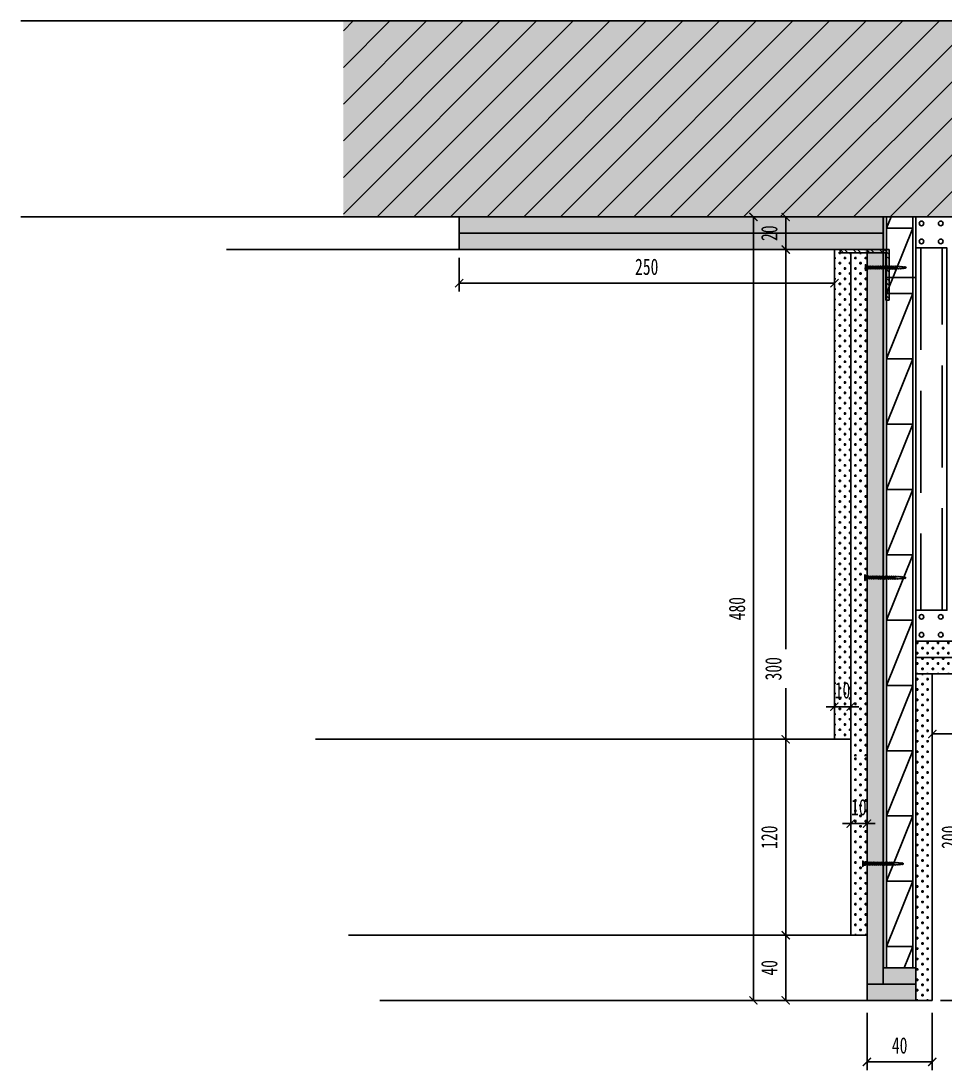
# Model space of a CAD drawing. Header units: millimetres. Extents: x 161920 to 181521, y -136232 to -127655.
# Drawn here: x 179470 to 180036, y -128297 to -127655 of the extents above; entities that cross this region are included whole.
import ezdxf
from ezdxf.xclip import XClip

# ---------------------------------------------------------------- set-up
doc = ezdxf.new("R2010")
doc.units = ezdxf.units.MM
doc.header["$LTSCALE"] = 10
doc.header["$PDMODE"] = 3
doc.linetypes.add('DASH', pattern=[0.35, 0.25, -0.1])
for name, color, linetype in [('0-bh(填充)', 251, 'Continuous'), ('4-Fine(立面细线)', 251, 'Continuous'), ('4-Norm(立面正常)', 134, 'Continuous'), ('4-Wide(立面宽线)', 4, 'Continuous'), ('A-土建墙（含管井、立管）', 6, 'Continuous'), ('D-节点填充', 250, 'Continuous'), ('D-造型细线', 146, 'Continuous'), ('E-Elevation(立面图层)', 134, 'Continuous'), ('E-立面造型线', 3, 'Continuous'), ('E-顶面轮廓线', 4, 'Continuous'), ('RC-天花分隔线', 137, 'Continuous')]:
    doc.layers.add(name, color=color, linetype=linetype)
doc.styles.add('DIM', font='SimSun.ttf', dxfattribs={"width": 0.7})
doc.dimstyles.new('5', dxfattribs={"dimscale": 5, "dimtxt": 2, "dimasz": 1, "dimexe": 1, "dimexo": 1, "dimgap": 1, "dimtad": 1, "dimdec": 0, "dimzin": 0, "dimdsep": 46, "dimtxsty": 'DIM', "dimblk": 'ARCHTICK', "dimcen": 0, "dimclrd": 5, "dimclre": 5, "dimclrt": 35, "dimadec": 0, "dimazin": 0, "dimtfac": 0.5, "dimtdec": 0, "dimtix": 1, "dimtmove": 2, "dimatfit": 2, "dimldrblk": 'A', "dimfxl": 0, "dimtolj": 1, "dimtzin": 0, "dimlwd": -1, "dimlwe": -1, "dimarcsym": 0})

# ---------------------------------------------------------------- blocks, each defined once
blk = doc.blocks.new('A$C4D9918CF')
at = {"layer": 'E-Elevation(立面图层)', "color": 8}
for p, q in [((18, 1864.61), (2, 1904.61, 0)), ((18, 1864.61), (2, 1864.61, 0)), ((18, 1824.61), (2, 1864.61, 0)), ((18, 1824.61), (2, 1824.61, 0)), ((18, 1784.61), (2, 1824.61, 0)), ((18, 1784.61), (2, 1784.61, 0)), ((18, 1744.61), (2, 1784.61, 0)), ((18, 1744.61), (2, 1744.61, 0)), ((18, 1704.61), (2, 1744.61, 0)), ((18, 1704.61), (2, 1704.61, 0)), ((18, 1664.61), (2, 1704.61, 0)), ((18, 1664.61), (2, 1664.61, 0)), ((18, 1624.61), (2, 1664.61, 0)), ((18, 1624.61), (2, 1624.61, 0)), ((18, 1584.61), (2, 1624.61, 0)), ((18, 1584.61), (2, 1584.61, 0)), ((18, 1544.61), (2, 1584.61, 0)), ((18, 1544.61), (2, 1544.61, 0)), ((18, 1504.61), (2, 1544.61, 0)), ((18, 1504.61), (2, 1504.61, 0)), ((18, 1464.61), (2, 1504.61, 0)), ((18, 1464.61), (2, 1464.61, 0)), ((18, 1424.61), (2, 1464.61, 0)), ((18, 1424.61), (2, 1424.61, 0)), ((18, 1384.61), (2, 1424.61, 0)), ((18, 1384.61), (2, 1384.61, 0)), ((18, 1344.61), (2, 1384.61, 0)), ((18, 1344.61), (2, 1344.61, 0)), ((18, 1304.61), (2, 1344.61, 0)), ((18, 1304.61), (2, 1304.61, 0)), ((18, 1264.61), (2, 1304.61, 0)), ((18, 1264.61), (2, 1264.61, 0)), ((18, 1224.61), (2, 1264.61, 0)), ((18, 1224.61), (2, 1224.61, 0)), ((18, 1184.61), (2, 1224.61, 0)), ((18, 1184.61), (2, 1184.61, 0)), ((18, 1144.61), (2, 1184.61, 0)), ((18, 1144.61), (2, 1144.61, 0)), ((18, 1104.61), (2, 1144.61, 0)), ((18, 1104.61), (2, 1104.61, 0)), ((18, 1064.61), (2, 1104.61, 0)), ((18, 1064.61), (2, 1064.61, 0)), ((18, 1024.61), (2, 1064.61, 0)), ((18, 1024.61), (2, 1024.61, 0)), ((18, 984.61), (2, 1024.61, 0)), ((18, 984.61), (2, 984.61, 0)), ((18, 944.61), (2, 984.61, 0)), ((18, 944.61), (2, 944.61, 0)), ((18, 904.61), (2, 944.61, 0)), ((18, 904.61), (2, 904.61, 0)), ((18, 864.61), (2, 904.61, 0)), ((18, 864.61), (2, 864.61, 0)), ((18, 824.61), (2, 864.61, 0)), ((18, 824.61), (2, 824.61, 0)), ((18, 784.61), (2, 824.61, 0)), ((18, 784.61), (2, 784.61, 0)), ((18, 744.61), (2, 784.61, 0)), ((18, 744.61), (2, 744.61, 0)), ((18, 704.61), (2, 744.61, 0)), ((18, 704.61), (2, 704.61, 0)), ((18, 664.61), (2, 704.61, 0)), ((18, 664.61), (2, 664.61, 0)), ((18, 624.61), (2, 664.61, 0)), ((18, 624.61), (2, 624.61, 0)), ((18, 584.61), (2, 624.61, 0)), ((18, 584.61), (2, 584.61, 0)), ((18, 544.61), (2, 584.61, 0)), ((18, 544.61), (2, 544.61, 0)), ((18, 504.61), (2, 544.61, 0)), ((18, 504.61), (2, 504.61, 0)), ((18, 464.61), (2, 504.61, 0)), ((18, 464.61), (2, 464.61, 0)), ((18, 424.61), (2, 464.61, 0)), ((18, 424.61), (2, 424.61, 0)), ((18, 384.61), (2, 424.61, 0)), ((18, 384.61), (2, 384.61, 0)), ((18, 344.61), (2, 384.61, 0)), ((18, 344.61), (2, 344.61, 0)), ((18, 304.61), (2, 344.61, 0)), ((18, 304.61), (2, 304.61, 0)), ((18, 264.61), (2, 304.61, 0)), ((18, 264.61), (2, 264.61, 0)), ((18, 224.61), (2, 264.61, 0)), ((18, 224.61), (2, 224.61, 0)), ((18, 184.61), (2, 224.61, 0)), ((18, 184.61), (2, 184.61, 0)), ((18, 144.61), (2, 184.61, 0)), ((18, 144.61), (2, 144.61, 0)), ((18, 104.61), (2, 144.61, 0)), ((18, 104.61), (2, 104.61, 0)), ((18, 64.61), (2, 104.61, 0)), ((18, 64.61), (2, 64.61, 0)), ((18, 24.61), (2, 64.61, 0)), ((18, 24.61), (2, 24.61, 0))]:
    blk.add_line(p, q, dxfattribs=at)
for points in [[(2, 0), (2, 1904.61)], [(18, 0), (18, 1904.61)]]:
    blk.add_lwpolyline(points, dxfattribs=at)
at = {"layer": 'RC-天花分隔线'}
blk.add_line((20, 1884.61), (20, 1904.61, 0), dxfattribs=at)
for points in [[(0, 0), (0, 1904.61)], [(20, 1394.61), (20, 1884.61)], [(20, 0), (20, 1884.61)]]:
    blk.add_lwpolyline(points, dxfattribs=at)
blk = doc.blocks.new('dfgd')
at = {"layer": '0-bh(填充)', "color": 250}
for p, q in [((-12335.19, 1683.45), (-12333.44, 1684.04)), ((-12335.14, 1684.6), (-12333.51, 1685.19)), ((-12335.06, 1685.73), (-12333.6, 1686.27)), ((-12334.96, 1686.83), (-12333.71, 1687.29)), ((-12334.88, 1687.89), (-12333.79, 1688.3)), ((-12334.83, 1688.95), (-12333.87, 1689.3)), ((-12334.83, 1684.13), (-12333.78, 1684.52)), ((-12334.82, 1685.27), (-12333.8, 1685.65)), ((-12334.78, 1686.38), (-12333.83, 1686.73)), ((-12334.74, 1687.43), (-12333.93, 1687.73)), ((-12334.66, 1688.49), (-12333.99, 1688.74)), ((-12335.24, 1679.92), (-12333.49, 1680.52)), ((-12335.24, 1678.75), (-12333.49, 1679.35)), ((-12335.22, 1682.27), (-12333.47, 1682.87)), ((-12335.22, 1681.1), (-12333.47, 1681.7)), ((-12335.2, 1677.46), (-12333.71, 1677.98)), ((-12335.04, 1676.93), (-12334, 1677.3)), ((-12334.95, 1680.61), (-12333.76, 1681.01)), ((-12334.95, 1679.43), (-12333.78, 1679.85)), ((-12334.95, 1678.26), (-12333.78, 1678.68)), ((-12334.93, 1682.96), (-12333.74, 1683.36)), ((-12334.93, 1681.77), (-12333.76, 1682.19)), ((-12335.05, 1675.76), (-12333.73, 1676.21)), ((-12335.05, 1674.6), (-12333.73, 1675.05)), ((-12335.05, 1673.42), (-12333.74, 1673.88)), ((-12335.05, 1672.26), (-12333.74, 1672.71)), ((-12334.9, 1676.4), (-12333.72, 1676.81)), ((-12334.9, 1675.22), (-12333.74, 1675.64)), ((-12334.9, 1674.05), (-12333.74, 1674.47)), ((-12334.9, 1672.89), (-12333.74, 1673.3)), ((-12334.32, 1671.94), (-12333.74, 1672.16))]:
    blk.add_line(p, q, dxfattribs=at)
at = {"layer": '4-Fine(立面细线)', "color": 251}
for p, q in [((-12335.19, 1671.65), (-12333.44, 1671.65)), ((-12333.44, 1671.65), (-12335.19, 1671.65)), ((-12333.44, 1671.65), (-12332.57, 1670.68))]:
    blk.add_line(p, q, dxfattribs=at)
for points in [[(-12335.18, 1684.58), (-12335.18, 1684.58), (-12334.89, 1685.26), (-12335.18, 1685.74), (-12334.89, 1686.42), (-12335.18, 1686.92), (-12334.89, 1687.59), (-12335.18, 1688.08), (-12334.89, 1688.77), (-12335.18, 1689.26), (-12334.82, 1689.94), (-12335.13, 1690.4), (-12334.8, 1691.08), (-12335.05, 1691.54), (-12334.76, 1692.19), (-12334.94, 1692.64), (-12334.72, 1693.24), (-12334.86, 1693.7), (-12334.64, 1694.3), (-12334.82, 1694.75), (-12334.3, 1695.68), (-12333.86, 1695.11), (-12333.97, 1694.55), (-12333.78, 1694.1), (-12333.92, 1693.54), (-12333.69, 1693.1), (-12333.81, 1692.54), (-12333.58, 1692.08), (-12333.78, 1691.46), (-12333.49, 1691), (-12333.77, 1690.33), (-12333.43, 1689.85), (-12333.7, 1689.18), (-12333.43, 1688.68), (-12333.72, 1688.01), (-12333.43, 1687.52), (-12333.72, 1686.84), (-12333.43, 1686.35), (-12333.72, 1685.67), (-12333.43, 1685.18), (-12333.72, 1684.53)], [(-12335.18, 1684.58), (-12334.83, 1684.13), (-12335.17, 1683.45)], [(-12333.72, 1684.53), (-12333.44, 1684.04), (-12333.71, 1683.39)], [(-12335.24, 1678.76), (-12334.97, 1678.27), (-12335.27, 1677.58), (-12334.97, 1677.08), (-12335.27, 1676.41)], [(-12335.22, 1681.1), (-12334.95, 1680.61), (-12335.24, 1679.92), (-12334.95, 1679.43), (-12335.24, 1678.75)], [(-12335.19, 1683.45), (-12334.93, 1682.96), (-12335.22, 1682.27), (-12334.93, 1681.77), (-12335.22, 1681.1)], [(-12333.79, 1678.69), (-12333.52, 1678.2), (-12333.81, 1677.51), (-12333.52, 1677.02), (-12333.81, 1676.34)], [(-12333.76, 1681.03), (-12333.49, 1680.54), (-12333.78, 1679.85), (-12333.49, 1679.36), (-12333.78, 1678.68)], [(-12333.74, 1683.38), (-12333.47, 1682.89), (-12333.76, 1682.2), (-12333.47, 1681.71), (-12333.76, 1681.03)], [(-12333.44, 1671.65), (-12333.44, 1671.65), (-12332.57, 1670.68), (-12336.07, 1670.68), (-12335.19, 1671.65)], [(-12335.27, 1674.08), (-12334.98, 1674.76), (-12335.27, 1675.25), (-12334.98, 1675.92), (-12335.27, 1676.42)], [(-12335.27, 1674.08), (-12334.98, 1673.59), (-12335.27, 1672.91), (-12334.98, 1672.42), (-12335.19, 1671.93), (-12335.19, 1671.65)], [(-12333.81, 1676.34), (-12333.52, 1675.85), (-12333.81, 1675.18), (-12333.52, 1674.68), (-12333.81, 1674)], [(-12333.81, 1674.01), (-12333.52, 1673.51), (-12333.81, 1672.84), (-12333.52, 1672.35), (-12333.44, 1671.99)], [(-12333.44, 1671.65), (-12333.44, 1671.99)]]:
    blk.add_lwpolyline(points, dxfattribs=at)
blk = doc.blocks.new('fgfgf')
at = {"layer": '0-bh(填充)'}
h = blk.add_hatch(dxfattribs=at)
h.set_pattern_fill('ANSI32', color=250, scale=0.6, style=0)
h.set_pattern_definition([(45, (-22253.386, -55437.8503), (-4.0411, 4.0411), []), (45, (-22250.692, -55437.8503), (-4.0411, 4.0411), [])])
h.paths.add_polyline_path([(-22223.39, -55408.85), (-22251.39, -55408.85), (-22251.39, -55437.85), (-22253.39, -55437.85), (-22253.39, -55406.85), (-22223.39, -55406.85)])
at = {"layer": '4-Fine(立面细线)', "color": 251}
blk.add_lwpolyline([(-22223.39, -55408.85), (-22251.39, -55408.85), (-22251.39, -55437.85), (-22253.39, -55437.85), (-22253.39, -55406.85), (-22223.39, -55406.85), (-22223.39, -55408.85)], dxfattribs=at)
blk = doc.blocks.new('_ArchTick')
at = {"color": 0, "linetype": 'ByBlock', "const_width": 0.15}
blk.add_lwpolyline([(-0.5, -0.5), (0.5, 0.5)], dxfattribs=at)
blk = doc.blocks.new('*D143')
at = {"color": 5, "ltscale": 0.15}
for p, q in [((179957.53, -127774.57), (179933.27, -127774.57)), ((179938.27, -127774.57), (179938.27, -127794.57)), ((179957.53, -127794.57), (179933.27, -127794.57))]:
    blk.add_line(p, q, dxfattribs=at)
at = {"layer": 'Defpoints', "color": 0, "ltscale": 0.15}
for p in [(179962.53, -127774.57, 0), (179938.27, -127794.57), (179962.53, -127794.57, 0)]:
    blk.add_point(p, dxfattribs=at)
at = {"color": 5, "ltscale": 0.15, "xscale": 5, "yscale": 5, "zscale": 5}
for p, rotation in [((179938.27, -127774.57), 90), ((179938.27, -127794.57), 270)]:
    blk.add_blockref('_ArchTick', p, dxfattribs=dict(at, rotation=rotation))
at = {"color": 35, "ltscale": 0.15, "insert": (179928.27, -127784.57), "char_height": 10, "attachment_point": 5, "rotation": 90, "style": 'DIM'}
blk.add_mtext('\\A1;20', dxfattribs=at)
blk = doc.blocks.new('A')
for p, q in [((-1.44, 1.15), (-1.09, 1.44)), ((-1.09, 1.44), (0, 0)), ((-0.37, 0), (-2.13, 0)), ((-1.44, 1.15), (-0.37, 0)), ((-1.44, -1.15), (-0.37, 0)), ((-1.09, -1.44), (0, 0)), ((-1.44, -1.15), (-1.09, -1.44))]:
    blk.add_line(p, q)
for points in [[(-1.44, 1.15), (-1.09, 1.44), (-0.37, 0), (0, 0)], [(-1.44, -1.15), (-1.09, -1.44), (-0.37, 0), (0, 0)]]:
    blk.add_solid(points)
blk = doc.blocks.new('*D144')
at = {"color": 5, "ltscale": 0.15}
for p, q in [((179957.53, -127794.57), (179933.27, -127794.57)), ((179938.27, -127794.57), (179938.27, -128039.46)), ((179938.27, -128094.57), (179938.27, -128063.3)), ((179957.33, -128094.57), (179933.27, -128094.57))]:
    blk.add_line(p, q, dxfattribs=at)
at = {"layer": 'Defpoints', "color": 0, "ltscale": 0.15}
for p in [(179962.53, -127794.57, 0), (179938.27, -128094.57), (179962.33, -128094.57, 0)]:
    blk.add_point(p, dxfattribs=at)
at = {"color": 5, "ltscale": 0.15, "xscale": 5, "yscale": 5, "zscale": 5}
for p, rotation in [((179938.27, -127794.57), 90), ((179938.27, -128094.57), 270)]:
    blk.add_blockref('_ArchTick', p, dxfattribs=dict(at, rotation=rotation))
at = {"color": 35, "ltscale": 0.15, "insert": (179930.77, -128051.38), "char_height": 10, "attachment_point": 5, "rotation": 90, "style": 'DIM'}
blk.add_mtext('\\A1;300', dxfattribs=at)
blk = doc.blocks.new('*D145')
at = {"color": 5, "ltscale": 0.15}
for p, q in [((179957.33, -128094.57), (179933.27, -128094.57)), ((179938.27, -128094.57), (179938.27, -128214.57)), ((179955.1, -128214.57), (179933.27, -128214.57))]:
    blk.add_line(p, q, dxfattribs=at)
at = {"layer": 'Defpoints', "color": 0, "ltscale": 0.15}
for p in [(179962.33, -128094.57, 0), (179938.27, -128214.57), (179960.1, -128214.57, 0)]:
    blk.add_point(p, dxfattribs=at)
at = {"color": 5, "ltscale": 0.15, "xscale": 5, "yscale": 5, "zscale": 5}
for p, rotation in [((179938.27, -128094.57), 90), ((179938.27, -128214.57), 270)]:
    blk.add_blockref('_ArchTick', p, dxfattribs=dict(at, rotation=rotation))
at = {"color": 35, "ltscale": 0.15, "insert": (179928.27, -128154.57), "char_height": 10, "attachment_point": 5, "rotation": 90, "style": 'DIM'}
blk.add_mtext('\\A1;120', dxfattribs=at)
blk = doc.blocks.new('*D146')
at = {"color": 5, "ltscale": 0.15}
for p, q in [((179955.1, -128214.57), (179933.27, -128214.57)), ((179938.27, -128214.57), (179938.27, -128254.57)), ((179957.92, -128254.57), (179933.27, -128254.57))]:
    blk.add_line(p, q, dxfattribs=at)
at = {"layer": 'Defpoints', "color": 0, "ltscale": 0.15}
for p in [(179960.1, -128214.57, 0), (179938.27, -128254.57), (179962.92, -128254.57)]:
    blk.add_point(p, dxfattribs=at)
at = {"color": 5, "ltscale": 0.15, "xscale": 5, "yscale": 5, "zscale": 5}
for p, rotation in [((179938.27, -128214.57), 90), ((179938.27, -128254.57), 270)]:
    blk.add_blockref('_ArchTick', p, dxfattribs=dict(at, rotation=rotation))
at = {"color": 35, "ltscale": 0.15, "insert": (179928.27, -128234.57), "char_height": 10, "attachment_point": 5, "rotation": 90, "style": 'DIM'}
blk.add_mtext('\\A1;40', dxfattribs=at)
blk = doc.blocks.new('*D147')
at = {"color": 5, "ltscale": 0.15}
for p, q in [((179948.47, -127774.57), (179913.47, -127774.57)), ((179918.47, -128254.57), (179918.47, -127774.57)), ((179948.47, -128254.57), (179913.47, -128254.57))]:
    blk.add_line(p, q, dxfattribs=at)
at = {"layer": 'Defpoints', "color": 0, "ltscale": 0.15}
for p in [(179918.47, -127774.57), (179959.51, -127774.57, 0), (179959.51, -128254.57, 0)]:
    blk.add_point(p, dxfattribs=at)
at = {"color": 5, "ltscale": 0.15, "xscale": 5, "yscale": 5, "zscale": 5}
for p, rotation in [((179918.47, -127774.57), 90), ((179918.47, -128254.57), 270)]:
    blk.add_blockref('_ArchTick', p, dxfattribs=dict(at, rotation=rotation))
at = {"color": 35, "ltscale": 0.15, "insert": (179908.47, -128014.57), "char_height": 10, "attachment_point": 5, "rotation": 90, "style": 'DIM'}
blk.add_mtext('\\A1;480', dxfattribs=at)
blk = doc.blocks.new('*D150')
at = {"color": 5, "ltscale": 0.15}
for p, q in [((179978.11, -128146.21), (179978.11, -128141.21)), ((179988.11, -128146.21), (179988.11, -128141.21)), ((179978.11, -128146.21), (179973.11, -128146.21)), ((179978.11, -128146.21), (179988.11, -128146.21)), ((179988.11, -128146.21), (179993.11, -128146.21))]:
    blk.add_line(p, q, dxfattribs=at)
at = {"layer": 'Defpoints', "color": 0, "ltscale": 0.15}
for p in [(179988.11, -128146.21), (179978.11, -128150.91, 0), (179988.11, -128150.91, 0)]:
    blk.add_point(p, dxfattribs=at)
at = {"color": 5, "ltscale": 0.15, "xscale": 5, "yscale": 5, "zscale": 5}
blk.add_blockref('_ArchTick', (179978.11, -128146.21), dxfattribs=at)
at = {"color": 5, "ltscale": 0.15, "xscale": 5, "yscale": 5, "zscale": 5, "rotation": 180}
blk.add_blockref('_ArchTick', (179988.11, -128146.21), dxfattribs=at)
at = {"color": 35, "ltscale": 0.15, "insert": (179983.11, -128136.21), "char_height": 10, "attachment_point": 5, "style": 'DIM'}
blk.add_mtext('\\A1;10', dxfattribs=at)
blk = doc.blocks.new('*D151')
at = {"color": 5, "ltscale": 0.15}
for p, q in [((179968.11, -128079.46), (179968.11, -128069.64)), ((179978.11, -128079.46), (179978.11, -128069.64)), ((179968.11, -128074.64), (179963.11, -128074.64)), ((179968.11, -128074.64), (179978.11, -128074.64)), ((179978.11, -128074.64), (179983.11, -128074.64))]:
    blk.add_line(p, q, dxfattribs=at)
at = {"layer": 'Defpoints', "color": 0, "ltscale": 0.15}
for p in [(179978.11, -128074.64), (179968.11, -128084.46, 0), (179978.11, -128084.46, 0)]:
    blk.add_point(p, dxfattribs=at)
at = {"color": 5, "ltscale": 0.15, "xscale": 5, "yscale": 5, "zscale": 5}
blk.add_blockref('_ArchTick', (179968.11, -128074.64), dxfattribs=at)
at = {"color": 5, "ltscale": 0.15, "xscale": 5, "yscale": 5, "zscale": 5, "rotation": 180}
blk.add_blockref('_ArchTick', (179978.11, -128074.64), dxfattribs=at)
at = {"color": 35, "ltscale": 0.15, "insert": (179973.11, -128064.64), "char_height": 10, "attachment_point": 5, "style": 'DIM'}
blk.add_mtext('\\A1;10', dxfattribs=at)
blk = doc.blocks.new('*D148')
at = {"color": 5, "ltscale": 0.15}
for p, q in [((179738.11, -127799.57), (179738.11, -127820.19)), ((179968.11, -127799.57), (179968.11, -127820.19)), ((179738.11, -127815.19), (179968.11, -127815.19))]:
    blk.add_line(p, q, dxfattribs=at)
at = {"layer": 'Defpoints', "color": 0, "ltscale": 0.15}
for p in [(179738.11, -127794.57, 0), (179968.11, -127794.57, 0), (179968.11, -127815.19)]:
    blk.add_point(p, dxfattribs=at)
at = {"color": 5, "ltscale": 0.15, "xscale": 5, "yscale": 5, "zscale": 5, "rotation": 180}
blk.add_blockref('_ArchTick', (179738.11, -127815.19), dxfattribs=at)
at = {"color": 5, "ltscale": 0.15, "xscale": 5, "yscale": 5, "zscale": 5}
blk.add_blockref('_ArchTick', (179968.11, -127815.19), dxfattribs=at)
at = {"color": 35, "ltscale": 0.15, "insert": (179853.11, -127805.19), "char_height": 10, "attachment_point": 5, "style": 'DIM'}
blk.add_mtext('\\A1;250', dxfattribs=at)
blk = doc.blocks.new('*D152')
at = {"color": 5, "ltscale": 0.15}
for p, q in [((179988.11, -128262.17), (179988.11, -128297.17)), ((180028.12, -128262.17), (180028.12, -128297.17)), ((179988.11, -128292.17), (180028.12, -128292.17))]:
    blk.add_line(p, q, dxfattribs=at)
at = {"layer": 'Defpoints', "color": 0, "ltscale": 0.15}
for p in [(179988.11, -128254.57), (180028.12, -128254.57), (180028.12, -128292.17)]:
    blk.add_point(p, dxfattribs=at)
at = {"color": 5, "ltscale": 0.15, "xscale": 5, "yscale": 5, "zscale": 5, "rotation": 180}
blk.add_blockref('_ArchTick', (179988.11, -128292.17), dxfattribs=at)
at = {"color": 5, "ltscale": 0.15, "xscale": 5, "yscale": 5, "zscale": 5}
blk.add_blockref('_ArchTick', (180028.12, -128292.17), dxfattribs=at)
at = {"color": 35, "ltscale": 0.15, "insert": (180008.11, -128282.17), "char_height": 10, "attachment_point": 5, "style": 'DIM'}
blk.add_mtext('\\A1;40', dxfattribs=at)
blk = doc.blocks.new('*D153')
at = {"color": 5, "ltscale": 0.15}
for p, q in [((180033.12, -128054.57), (180053.82, -128054.57)), ((180048.82, -128054.57), (180048.82, -128254.57)), ((180033.12, -128254.57), (180053.82, -128254.57))]:
    blk.add_line(p, q, dxfattribs=at)
at = {"layer": 'Defpoints', "color": 0, "ltscale": 0.15}
for p in [(180028.12, -128054.57, 0), (180028.12, -128254.57), (180048.82, -128254.57)]:
    blk.add_point(p, dxfattribs=at)
at = {"color": 5, "ltscale": 0.15, "xscale": 5, "yscale": 5, "zscale": 5}
for p, rotation in [((180048.82, -128054.57), 90), ((180048.82, -128254.57), 270)]:
    blk.add_blockref('_ArchTick', p, dxfattribs=dict(at, rotation=rotation))
at = {"color": 35, "ltscale": 0.15, "insert": (180038.82, -128154.57), "char_height": 10, "attachment_point": 5, "rotation": 90, "style": 'DIM'}
blk.add_mtext('\\A1;200', dxfattribs=at)
blk = doc.blocks.new('*D154')
at = {"color": 5, "ltscale": 0.15}
for p, q in [((180028.12, -128093.61), (180028.12, -128086.32)), ((180228.11, -128093.61), (180228.11, -128086.32)), ((180028.12, -128091.32), (180228.11, -128091.32))]:
    blk.add_line(p, q, dxfattribs=at)
at = {"layer": 'Defpoints', "color": 0, "ltscale": 0.15}
for p in [(180228.11, -128091.32), (180028.12, -128098.61, 0), (180228.11, -128098.61)]:
    blk.add_point(p, dxfattribs=at)
at = {"color": 5, "ltscale": 0.15, "xscale": 5, "yscale": 5, "zscale": 5, "rotation": 180}
blk.add_blockref('_ArchTick', (180028.12, -128091.32), dxfattribs=at)
at = {"color": 5, "ltscale": 0.15, "xscale": 5, "yscale": 5, "zscale": 5}
blk.add_blockref('_ArchTick', (180228.11, -128091.32), dxfattribs=at)
at = {"color": 35, "ltscale": 0.15, "insert": (180128.11, -128081.32), "char_height": 10, "attachment_point": 5, "style": 'DIM'}
blk.add_mtext('\\A1;200', dxfattribs=at)
blk = doc.blocks.new('*U142')
blk.add_lwpolyline([(0, 0), (222, 0), (222, 19), (0, 19)], close=True)
at = {"color": 251, "linetype": 'DASH', "ltscale": 25}
for points in [[(222, 16), (0, 16)], [(0, 3), (222, 3)]]:
    blk.add_lwpolyline(points, dxfattribs=at)

msp = doc.modelspace()

# ---------------------------------------------------------------- hatches: boundary and pattern name
at = {"ltscale": 0.15}
h = msp.add_hatch(dxfattribs=at)
h.set_pattern_fill('AR-CONC', color=250, scale=10, style=0)
h.set_pattern_definition([(50, (179695.429, -128238.57), (18.21847, -1.5939), [1.905, -20.955]), (355, (179695.429, -128238.57), (-3.52428, 19.10566), [1.524, -16.764]), (100.451, (179696.947, -128238.702), (14.69425, 17.51167), [1.619, -17.809]), (46.1842, (179695.429, -128233.49), (27.1079, -4.20423), [2.8575, -31.4325]), (96.6356, (179697.688, -128233.84), (23.7404, 24.74256), [2.4285, -26.7135]), (351.184, (179695.43, -128233.49), (23.74046, 24.7425), [2.286, -25.146]), (21, (179697.969, -128234.76), (15.16149, -10.22655), [1.905, -20.955]), (326, (179697.969, -128234.76), (6.1802, 18.4188), [1.524, -16.764]), (71.4514, (179699.232, -128235.612), (21.34165, 8.1923), [1.619, -17.809]), (37.5, (179695.429, -128238.5694), (0.30886, 8.455504), [0, -16.5608, 0, -17.018, 0, -16.8275]), (7.5, (179695.429, -128238.569), (6.68197, 10.01806), [0, -9.7028, 0, -16.1798, 0, -6.4135]), (327.5, (179689.7645, -128238.5694), (13.55906, -0.572874), [0, -6.35, 0, -19.812, 0, -26.289]), (317.5, (179687.225, -128238.569), (14.81292, 2.54265), [0, -8.255, 0, -13.1572, 0, -18.669])])
h.paths.add_polyline_path([(180594.02, -127654.57), (180246.11, -127654.57), (179667.25, -127654.57), (179667.25, -127774.57), (180246.11, -127774.57), (180246.11, -128238.57), (180290.18, -128238.57), (180290.18, -128234.57), (180291.68, -128229.57), (180293.18, -128234.57), (180293.18, -128238.57), (180350.18, -128238.57), (180350.18, -128234.57), (180351.68, -128229.57), (180353.18, -128234.57), (180353.18, -128238.57), (180357.11, -128238.57), (180357.11, -127774.57), (180593.46, -127774.57)])
at = {"layer": '0-bh(填充)'}
h = msp.add_hatch(dxfattribs=at)
h.set_pattern_fill('CROSS', color=250, scale=2, style=0)
h.set_pattern_definition([(0, (179875.0476, -117717.1384), (3.175, 3.175), [1.5875, -4.7625]), (90, (179875.8413, -117717.9322), (-3.175, 3.175), [1.5875, -4.7625])])
h.paths.add_polyline_path([(180018.12, -128244.57), (179998.11, -128244.57), (179988.11, -128244.57), (179988.11, -128254.57), (180018.12, -128254.57)])
h.paths.add_polyline_path([(180018.12, -128234.57), (179998.11, -128234.57), (179998.11, -128244.57), (180018.12, -128244.57)])
h.paths.add_polyline_path([(179738.11, -127784.57), (179738.11, -127794.57), (179986.32, -127794.57), (179988.11, -127799.03), (179988.11, -128244.57), (179998.11, -128244.57), (179998.11, -127784.57)])
h.paths.add_polyline_path([(179738.11, -127774.57), (179738.11, -127784.57), (179998.11, -127784.57), (179998.11, -127774.57)])
h = msp.add_hatch(dxfattribs=at)
h.set_pattern_fill('CROSS', color=250, scale=0.5, style=0)
h.set_pattern_definition([(180, (179988.11, -128104.5693), (-3.175, 3.175), [1.5875, -4.7625]), (90, (179987.3163, -128105.363), (3.175, 3.175), [1.5875, -4.7625])])
h.paths.add_polyline_path([(179978.11, -128094.57), (179968.11, -128094.57), (179968.11, -127796.57), (179978.11, -127796.57)])
h.paths.add_polyline_path([(179978.11, -127796.57), (179988.11, -127796.57), (179988.11, -128104.57), (179978.11, -128104.57), (179978.11, -128094.57)])
h = msp.add_hatch(dxfattribs=at)
h.set_pattern_fill('CROSS', color=250, scale=2, style=0)
h.set_pattern_definition([(0, (180018.1194, -128054.5693), (3.175, 3.175), [1.5875, -4.7625]), (90, (180018.913, -128055.363), (-3.175, 3.175), [1.5875, -4.7625])])
h.paths.add_polyline_path([(180228.11, -128044.57), (180228.11, -128034.57), (180198.11, -128034.57), (180018.12, -128034.57), (180018.12, -128044.57)])
h.paths.add_polyline_path([(180018.12, -128044.57), (180018.12, -128054.57), (180228.11, -128054.57), (180228.11, -128044.57)])
h = msp.add_hatch(dxfattribs=at)
h.set_pattern_fill('CROSS', color=250, scale=2, style=0)
h.set_pattern_definition([(0, (180018.1194, -128254.5693), (3.175, 3.175), [1.5875, -4.7625]), (90, (180018.913, -128255.363), (-3.175, 3.175), [1.5875, -4.7625])])
h.paths.add_polyline_path([(180018.12, -128254.57), (180028.12, -128254.57), (180028.12, -128054.57), (180018.12, -128054.57)])
h = msp.add_hatch(dxfattribs=at)
h.set_pattern_fill('CROSS', color=250, scale=0.5, style=0)
h.set_pattern_definition([(180, (179988.11, -128214.5693), (-3.175, 3.175), [1.5875, -4.7625]), (90, (179987.3163, -128215.363), (3.175, 3.175), [1.5875, -4.7625])])
h.paths.add_polyline_path([(179988.11, -128104.57), (179978.11, -128104.57), (179978.11, -128214.57), (179988.11, -128214.57)])
at = {"layer": 'D-节点填充'}
h = msp.add_hatch(dxfattribs=at)
h.set_pattern_fill('ANSI31', color=256, scale=10, style=0)
h.set_pattern_definition([(45, (179695.429, -128238.57), (-11.22532, 11.22532), [])])
h.paths.add_polyline_path([(180594.02, -127654.57), (180246.11, -127654.57), (179667.25, -127654.57), (179667.25, -127774.57), (180246.11, -127774.57), (180246.11, -128238.57), (180290.18, -128238.57), (180290.18, -128234.57), (180291.68, -128226.57), (180291.68, -128229.57), (180293.18, -128234.57), (180293.18, -128238.57), (180350.18, -128238.57), (180350.18, -128234.57), (180351.68, -128226.57), (180351.68, -128229.57), (180353.18, -128234.57), (180353.18, -128238.57), (180357.11, -128238.57), (180357.11, -127774.57), (180593.46, -127774.57)])

# ---------------------------------------------------------------- linework, layer by layer
at = {"layer": '4-Wide(立面宽线)', "color": 4}
for p, q in [((179998.11, -127794.57), (179738.11, -127794.57)), ((179988.11, -128254.57), (179988.11, -128214.57)), ((179988.11, -128254.57), (180028.12, -128254.57))]:
    msp.add_line(p, q, dxfattribs=at)
at = {"layer": 'A-土建墙（含管井、立管）', "color": 6, "elevation": 0}
msp.add_lwpolyline([(180246.11, -127654.57), (179469.66, -127654.57)], dxfattribs=at)
at = {"layer": 'A-土建墙（含管井、立管）', "color": 6}
msp.add_lwpolyline([(180246.11, -127774.57), (179469.66, -127774.57)], dxfattribs=at)
at = {"layer": 'D-节点填充', "ltscale": 0.15}
msp.add_line((180017.63, -127811.66), (180000.11, -127811.66), dxfattribs=at)
at = {"layer": 'D-造型细线', "color": 44}
for p, q in [((179998.11, -128204.57), (179998.11, -127774.57)), ((179998.11, -128244.57), (179998.11, -127774.57)), ((179738.11, -127784.57), (179968.11, -127784.57)), ((179998.11, -127784.57), (179738.11, -127784.57)), ((179988.11, -128214.57), (179988.11, -127794.57)), ((179978.11, -127796.57), (179978.11, -128094.57)), ((179998.11, -128204.57), (179998.11, -128244.57)), ((180018.12, -128234.57), (179998.11, -128234.57)), ((180018.12, -128244.57), (179988.11, -128244.57)), ((179998.11, -128244.57), (180018.12, -128244.57))]:
    msp.add_line(p, q, dxfattribs=at)
at = {"layer": 'D-造型细线'}
for p, q in [((180018.12, -128254.57, 0), (180018.12, -127774.57)), ((180018.12, -128034.57, 0), (180228.11, -128034.57, 0)), ((180018.12, -128044.57, 0), (180228.11, -128044.57, 0))]:
    msp.add_line(p, q, dxfattribs=at)
at = {"layer": 'D-造型细线', "color": 4}
for p, q in [((180018.12, -128054.57, 0), (180228.11, -128054.57, 0)), ((180028.12, -128254.57, 0), (180028.12, -128054.57, 0))]:
    msp.add_line(p, q, dxfattribs=at)
at = {"layer": 'D-造型细线'}
for centre in [(180021.52, -127778.57, 0), (180033.3, -127778.57, 0), (180021.52, -127789.57, 0), (180033.3, -127789.57, 0), (180021.52, -128019.57, 0), (180033.3, -128019.57, 0), (180021.52, -128030.57, 0), (180033.3, -128030.57, 0)]:
    msp.add_circle(centre, 1.42, dxfattribs=at)
at = {"layer": 'E-立面造型线', "color": 251}
for points in [[(179738.11, -127794.57), (179595.62, -127794.57)], [(179968.11, -128094.57), (179650.23, -128094.57)], [(179978.11, -128214.57), (179670.28, -128214.57)], [(179988.11, -128254.57), (179689.48, -128254.57)]]:
    msp.add_lwpolyline(points, dxfattribs=at)
at = {"layer": 'E-顶面轮廓线'}
msp.add_lwpolyline([(179738.11, -127774.57), (179738.11, -127794.57), (179968.11, -127794.57), (179968.11, -128094.57), (179978.11, -128094.57), (179978.11, -128214.57), (179988.11, -128214.57), (179988.11, -128254.57)], dxfattribs=at)

# ---------------------------------------------------------------- block references
at = {"color": 0}
ref = msp.add_blockref('A$C4D9918CF', (179998.12, -127556.96, 0), dxfattribs=dict(at, xscale=-1, rotation=180))
XClip(ref).set_block_clipping_path([(0.0001917263, 217.606531954), (20.0001917017, 677.6066619616)])
at = {"layer": '4-Norm(立面正常)', "rotation": 270}
for p in [(178316.46, -140139.94), (178316.15, -140329.9), (178314.78, -140505.11, 0)]:
    msp.add_blockref('dfgd', p, dxfattribs=at)
at = {"layer": '4-Wide(立面宽线)', "color": 4, "xscale": -1}
msp.add_blockref('fgfgf', (157748.25, -72387.72), dxfattribs=at)
at = {"layer": 'D-造型细线', "rotation": 270}
msp.add_blockref('*U142', (180018.12, -127793.57, 0), dxfattribs=at)

# ---------------------------------------------------------------- dimensions: what is measured, and where the dimension line sits
at = {"color": 2, "ltscale": 0.15}
for base, p1, p2, picture, middle in [((179918.47, -127774.57, 0), (179959.51, -128254.57), (179959.51, -127774.57, 0), '*D147', (179908.47, -128014.57, 0)), ((179938.27, -127794.57, 0), (179962.53, -127774.57, 0), (179962.53, -127794.57), '*D143', (179928.27, -127784.57, 0)), ((180048.82, -128254.57), (180028.12, -128054.57, 0), (180028.12, -128254.57), '*D153', (180038.82, -128154.57)), ((179938.27, -128214.57, 0), (179962.33, -128094.57), (179960.1, -128214.57), '*D145', (179928.27, -128154.57, 0)), ((179938.27, -128254.57, 0), (179960.1, -128214.57), (179962.92, -128254.57, 0), '*D146', (179928.27, -128234.57, 0))]:
    dim = msp.add_linear_dim(base=base, p1=p1, p2=p2, angle=90, dimstyle='5', override={"dimfxl": 6}, dxfattribs=at)
    dim.commit()
    dim.dimension.update_dxf_attribs({"geometry": picture, "text_midpoint": middle})
dim = msp.add_linear_dim(base=(179968.11, -127815.19, 0), p1=(179738.11, -127794.57), p2=(179968.11, -127794.57), text='250', dimstyle='5', override={"dimfxl": 6}, dxfattribs=at)
dim.commit()
dim.dimension.update_dxf_attribs({"geometry": '*D148', "text_midpoint": (179853.11, -127805.19, 0)})
dim = msp.add_linear_dim(base=(179938.27, -128094.57, 0), p1=(179962.53, -127794.57), p2=(179962.33, -128094.57), angle=90, dimstyle='5', override={"dimfxl": 6}, dxfattribs=at)
dim.commit()
dim.dimension.update_dxf_attribs({"geometry": '*D144', "text_midpoint": (179930.77, -128051.38, 0), "dimtype": 160})
for base, p1, p2, picture, middle in [((179978.11, -128074.64, 0), (179968.11, -128084.46), (179978.11, -128084.46), '*D151', (179973.11, -128064.64, 0)), ((180228.11, -128091.32), (180028.12, -128098.61, 0), (180228.11, -128098.61), '*D154', (180128.11, -128081.32)), ((179988.11, -128146.21, 0), (179978.11, -128150.91), (179988.11, -128150.91), '*D150', (179983.11, -128136.21, 0)), ((180028.12, -128292.17), (179988.11, -128254.57), (180028.12, -128254.57), '*D152', (180008.11, -128282.17))]:
    dim = msp.add_linear_dim(base=base, p1=p1, p2=p2, dimstyle='5', override={"dimfxl": 6}, dxfattribs=at)
    dim.commit()
    dim.dimension.update_dxf_attribs({"geometry": picture, "text_midpoint": middle})

doc.saveas('drawing.dxf')
